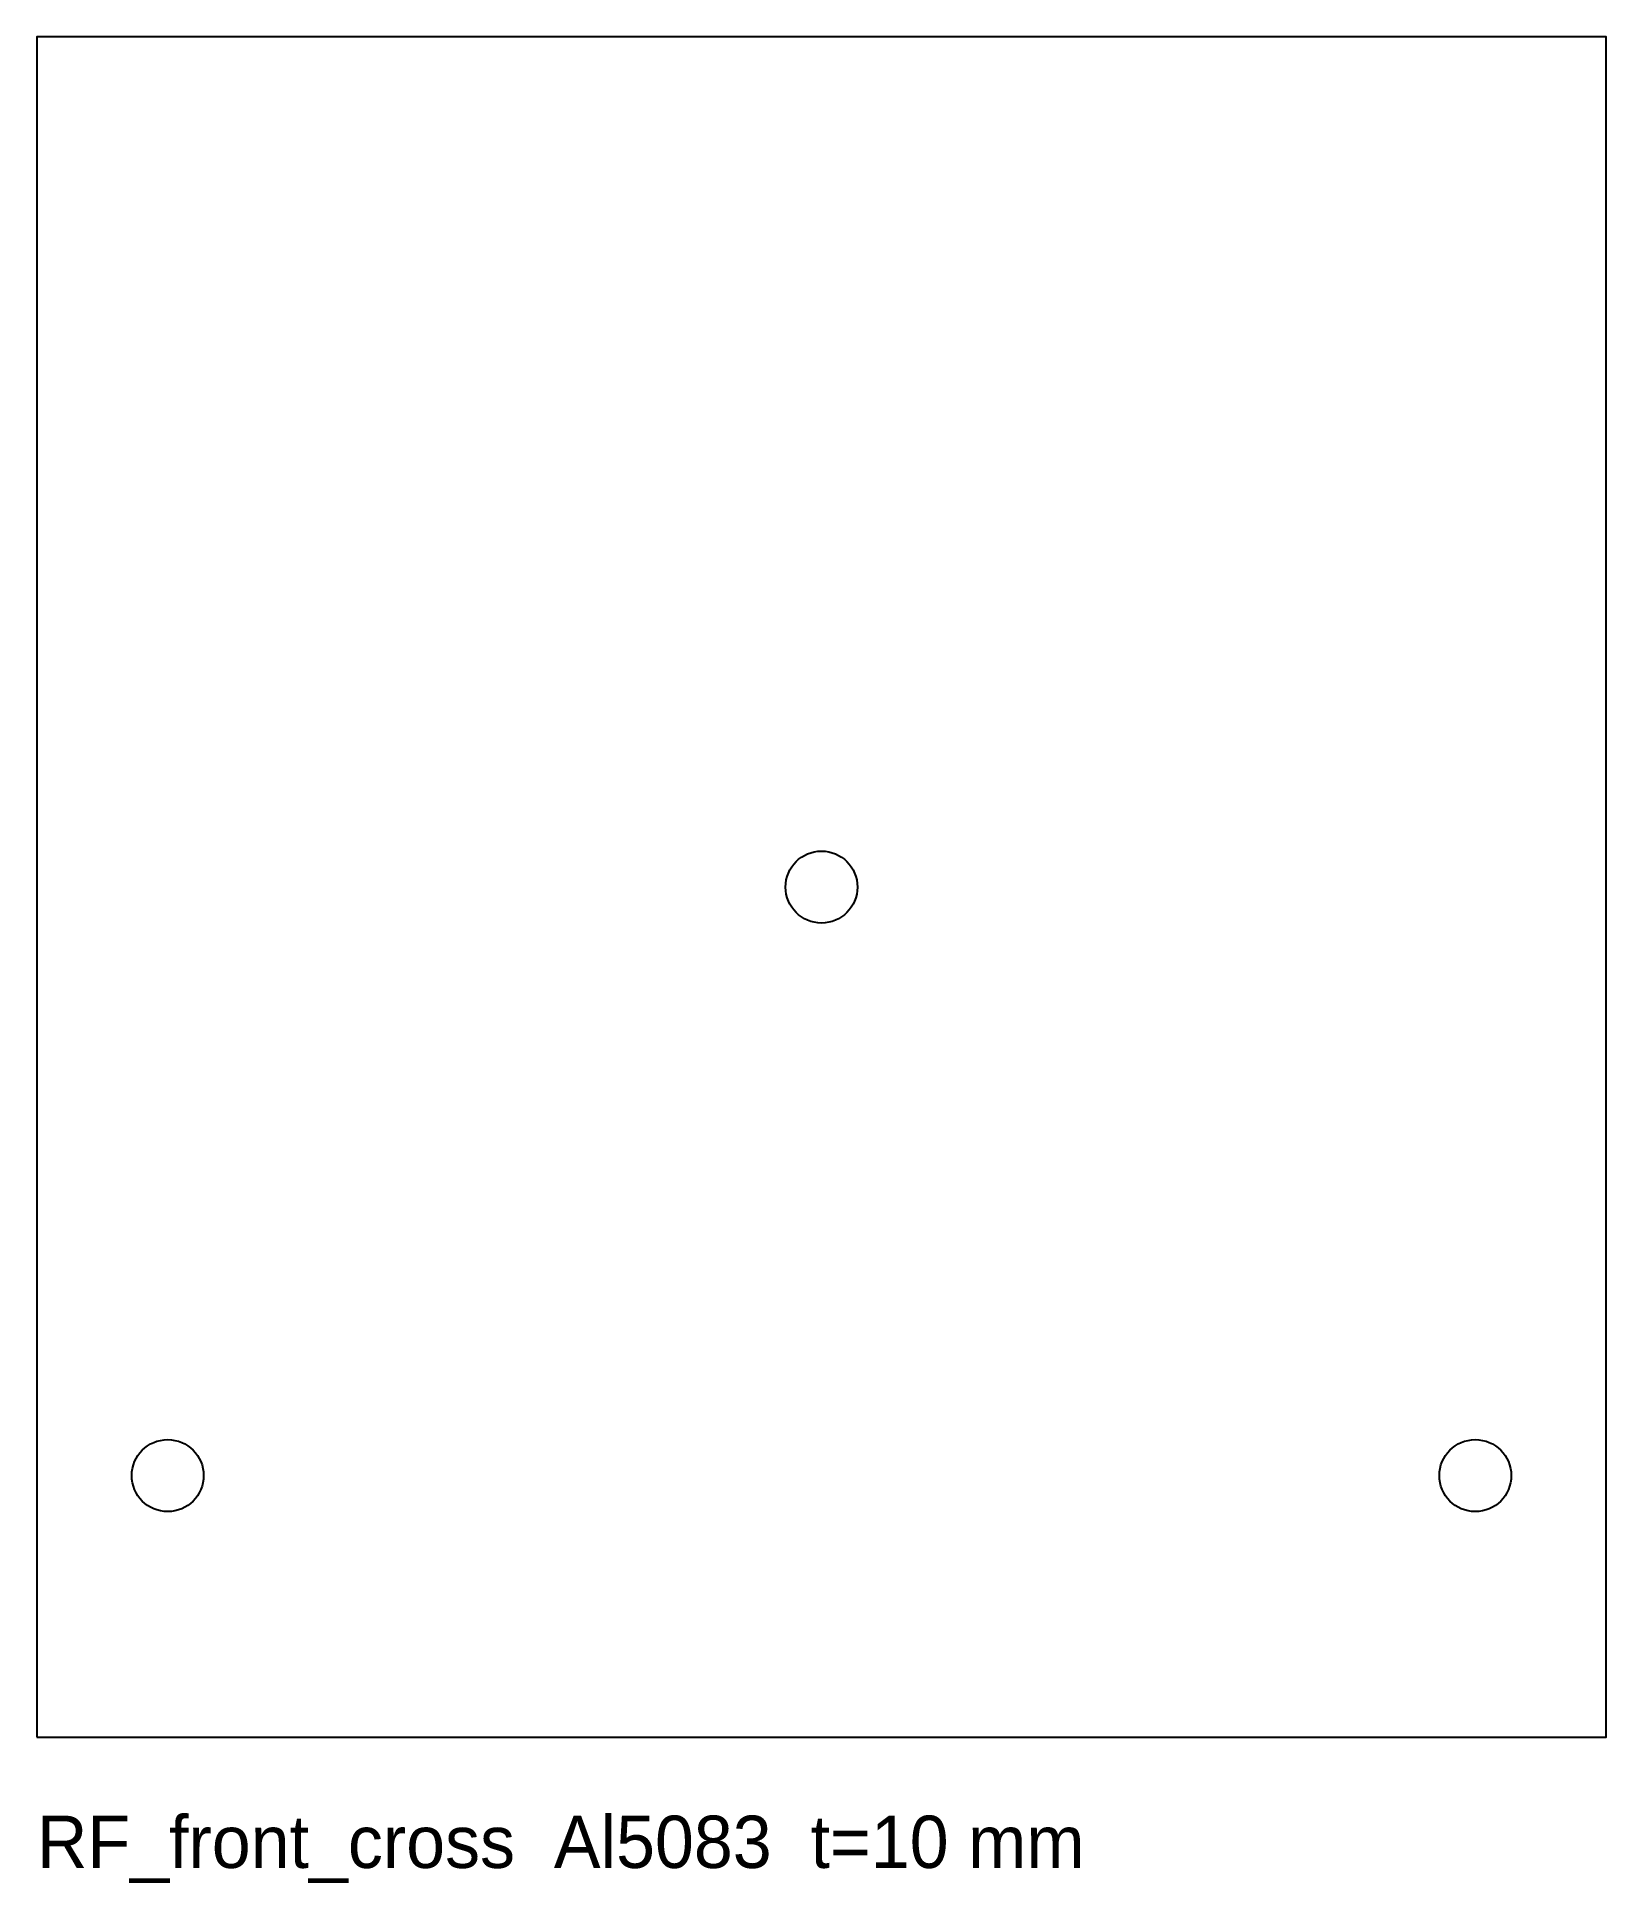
# Model space of a CAD drawing. Header units: millimetres. Extents: x -60 to 60, y 54 to 195.
import ezdxf

# ---------------------------------------------------------------- set-up
doc = ezdxf.new("R2010")
doc.units = ezdxf.units.MM
doc.layers.add('CUT', color=7, linetype='Continuous')
doc.layers.add('INFO', color=3, linetype='Continuous')

msp = doc.modelspace()

# ---------------------------------------------------------------- linework, layer by layer
at = {"layer": 'CUT'}
msp.add_lwpolyline([(-60, 65), (60, 65), (60, 195), (-60, 195)], close=True, dxfattribs=at)
for centre in [(0, 130), (-50, 85), (50, 85)]:
    msp.add_circle(centre, 2.75, dxfattribs=at)

# ---------------------------------------------------------------- texts
at = {"layer": 'INFO'}
msp.add_text('RF_front_cross  Al5083  t=10 mm', height=4, dxfattribs=at).set_placement((-60, 55))

doc.saveas('drawing.dxf')
